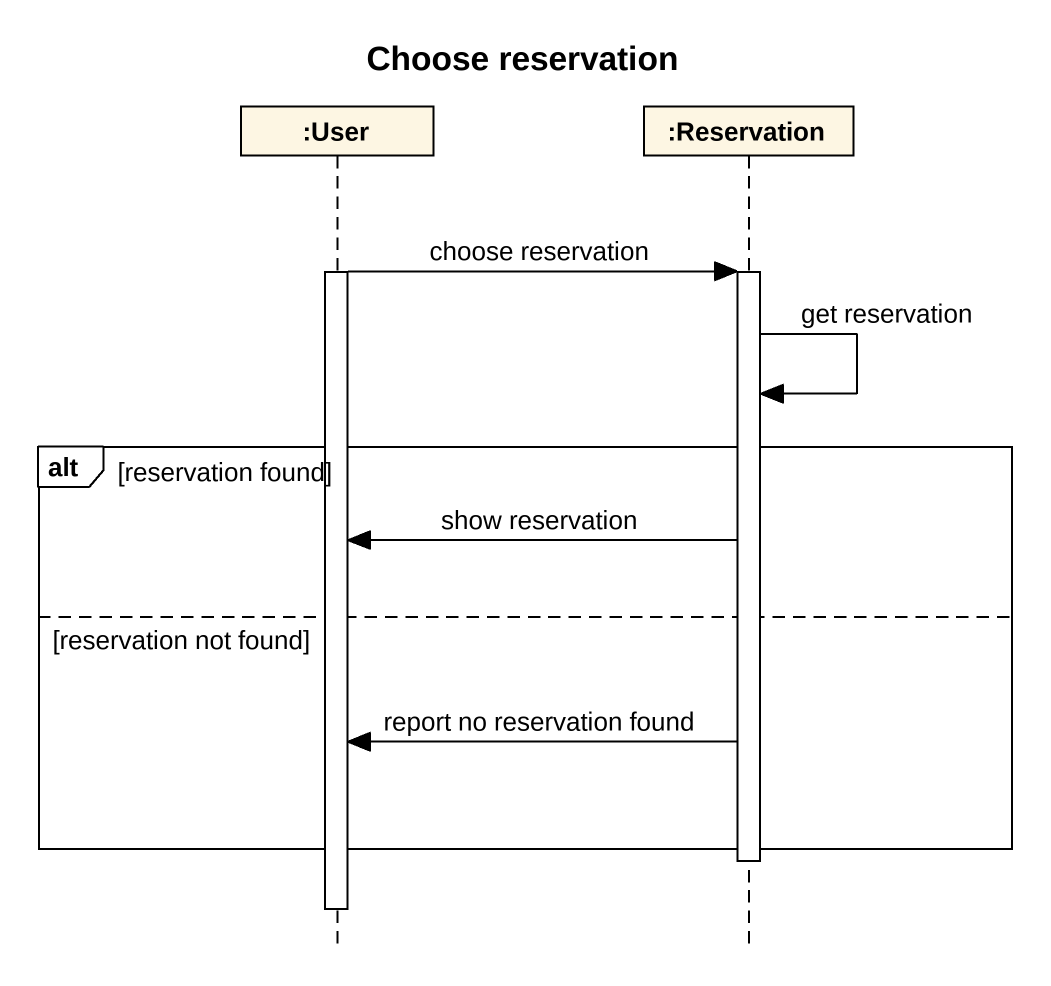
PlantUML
@startuml
title Choose reservation
hide footbox
participant ":User" as User
participant ":Reservation" as Reservation

activate User
User -> Reservation : choose reservation
activate Reservation
Reservation -> Reservation : get reservation
alt reservation found
  Reservation -> User : show reservation
else reservation not found
  Reservation -> User : report no reservation found
end
deactivate Reservation
deactivate User
@enduml
